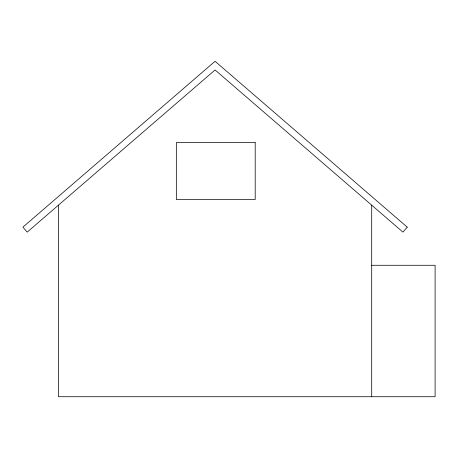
<?xml version="1.0" encoding="UTF-8"?>
<svg xmlns="http://www.w3.org/2000/svg" width="458" height="458" viewBox="0 0 458 458"><rect width="100%" height="100%" fill="white"/><g stroke="black" fill="none" stroke-linecap="round" stroke-linejoin="round"><path stroke-width="0.69" d="M371.707 265.279L435.1 265.279L435.1 396.725L58.429 396.725L58.429 205.161M371.707 205.161L371.707 396.725M407.236 227.151L402.943 232.126L215.071 69.96L27.194 232.126L22.9 227.151L215.071 61.275L407.236 227.151M255.198 142.593L176.336 142.593L176.336 199.551L255.198 199.551L255.198 142.593"/></g></svg>
